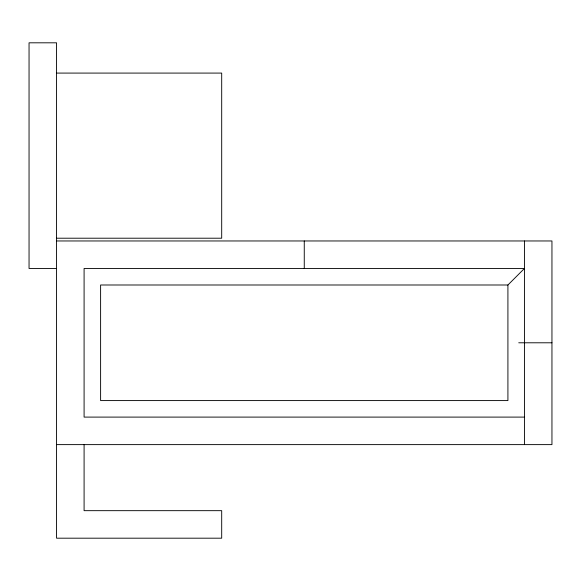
<?xml version="1.0" encoding="UTF-8"?>
<svg xmlns="http://www.w3.org/2000/svg" width="581" height="581" viewBox="0 0 581 581"><rect width="100%" height="100%" fill="white"/><g stroke="black" fill="none" stroke-linecap="round" stroke-linejoin="round"><path stroke-width="0.87" d="M507.917 284.995L507.917 400.585L100.607 400.585L100.607 284.995L507.917 284.995L524.432 268.48L84.092 268.48L84.092 417.1L524.432 417.1M56.568 73.083L221.695 73.083L221.695 238.21L56.568 238.21M56.568 240.962L551.95 240.962L551.95 444.618L56.568 444.618M56.568 268.48L29.05 268.48L29.05 42.812L56.568 42.812L56.568 538.188L221.695 538.188L221.695 510.67L84.092 510.67L84.092 444.618M518.731 342.79L551.95 342.79M524.432 240.962L524.432 444.618M304.262 240.962L304.262 268.48"/></g></svg>
